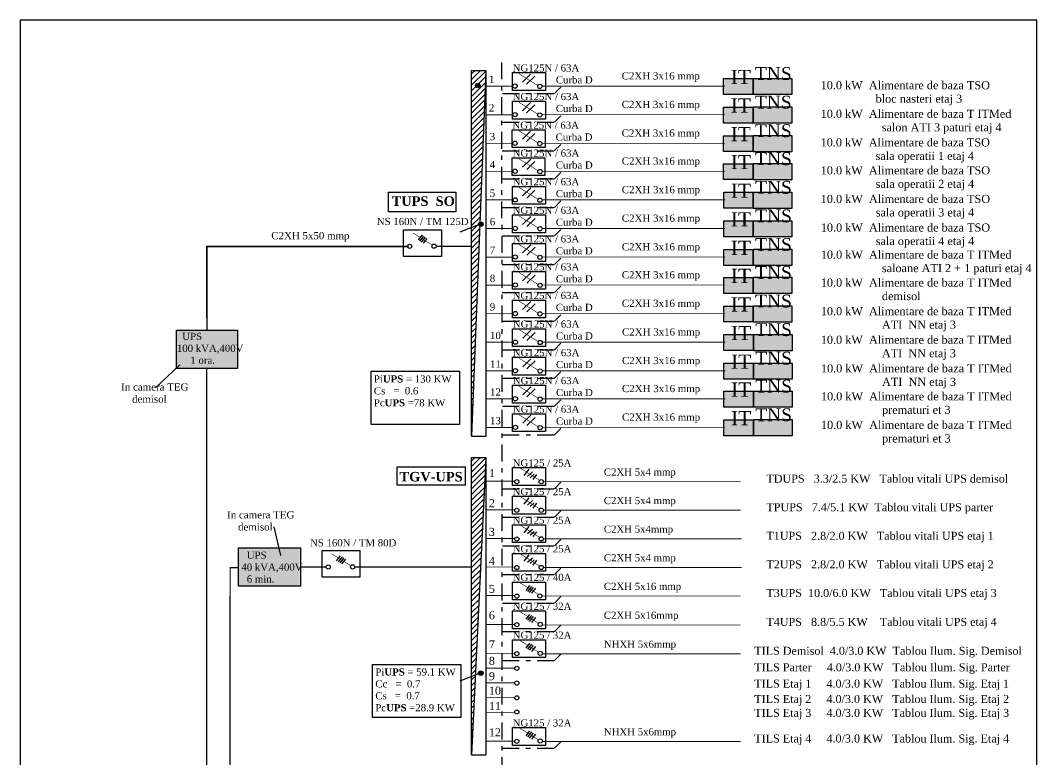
# Model space of a CAD drawing. Extents: x -12085 to 47, y -14993 to 123352.
# Drawn here: x 15.1 to 47.1, y -114.67 to -91.4 of the extents above; entities that cross this region are included whole.
import ezdxf

# ---------------------------------------------------------------- set-up
doc = ezdxf.new("R2010")
doc.units = 0
doc.header["$MEASUREMENT"] = 0
doc.linetypes.add('DASHED', pattern=[0.211667, 0.141111, -0.070556])
doc.linetypes.add('DOUBLE_DASHED', pattern=[1.093611, 0.529167, -0.211667, 0.141111, -0.211667])
doc.layers.add('Circuite', color=7, linetype='CONTINUOUS', lineweight=25)
doc.layers.add('circuite iluminat normal', color=7, linetype='CONTINUOUS')
doc.layers.add('ELECTRICAL', color=7, linetype='CONTINUOUS')

msp = doc.modelspace()

# ---------------------------------------------------------------- hatches: boundary and pattern name
at = {"layer": 'Circuite', "linetype": 'DASHED', "ltscale": 5, "true_color": 0xffe79e}
for points in [[(21.942, -102.357), (21.942, -101.155), (20.018, -101.155), (20.018, -102.357)], [(23.901, -109.231), (23.901, -108.029), (21.978, -108.029), (21.978, -109.231)]]:
    msp.add_hatch(color=41, dxfattribs=at).paths.add_polyline_path(points)
at = {"layer": 'circuite iluminat normal', "true_color": 0xffe085}
for points in [[(38.175, -93.734), (38.175, -93.232), (37.244, -93.232), (37.244, -93.734)], [(38.175, -94.634), (38.175, -94.132), (37.244, -94.132), (37.244, -94.634)], [(38.175, -95.534), (38.175, -95.032), (37.243, -95.032), (37.243, -95.534)], [(38.179, -96.415), (38.179, -95.913), (37.247, -95.913), (37.247, -96.415)], [(38.179, -97.315), (38.179, -96.813), (37.248, -96.813), (37.248, -97.315)], [(38.18, -98.215), (38.18, -97.713), (37.249, -97.713), (37.249, -98.215)], [(38.18, -99.115), (38.18, -98.613), (37.248, -98.613), (37.248, -99.115)], [(38.18, -99.995), (38.18, -99.493), (37.248, -99.493), (37.248, -99.995)], [(38.18, -100.895), (38.18, -100.393), (37.248, -100.393), (37.248, -100.895)], [(38.185, -101.795), (38.185, -101.293), (37.254, -101.293), (37.254, -101.795)], [(38.185, -102.695), (38.185, -102.193), (37.254, -102.193), (37.254, -102.695)], [(38.185, -103.576), (38.185, -103.074), (37.254, -103.074), (37.254, -103.576)], [(38.185, -104.476), (38.185, -103.974), (37.254, -103.974), (37.254, -104.476)]]:
    msp.add_hatch(color=41, dxfattribs=at).paths.add_polyline_path(points)
at = {"layer": 'circuite iluminat normal', "true_color": 0xff8a8a}
for points in [[(39.39, -93.739), (39.39, -93.227), (38.175, -93.227), (38.175, -93.739)], [(39.39, -94.639), (39.39, -94.127), (38.175, -94.127), (38.175, -94.639)], [(39.389, -95.539), (39.389, -95.027), (38.175, -95.027), (38.175, -95.539)], [(39.393, -96.419), (39.393, -95.908), (38.179, -95.908), (38.179, -96.419)], [(39.394, -97.319), (39.394, -96.808), (38.179, -96.808), (38.179, -97.319)], [(39.394, -98.219), (39.394, -97.708), (38.18, -97.708), (38.18, -98.219)], [(39.394, -99.119), (39.394, -98.608), (38.18, -98.608), (38.18, -99.119)], [(39.394, -100), (39.394, -99.488), (38.18, -99.488), (38.18, -100)], [(39.394, -100.9), (39.394, -100.388), (38.18, -100.388), (38.18, -100.9)], [(39.4, -101.8), (39.4, -101.288), (38.185, -101.288), (38.185, -101.8)], [(39.4, -102.7), (39.4, -102.188), (38.185, -102.188), (38.185, -102.7)], [(39.4, -103.581), (39.4, -103.069), (38.185, -103.069), (38.185, -103.581)], [(39.4, -104.481), (39.4, -103.969), (38.185, -103.969), (38.185, -104.481)]]:
    msp.add_hatch(color=11, dxfattribs=at).paths.add_polyline_path(points)
at = {"layer": 'ELECTRICAL', "linetype": 'Continuous'}
h = msp.add_hatch(dxfattribs=at)
h.set_pattern_fill('ANSI31', color=5, style=0)
h.set_pattern_definition([(45, (141.57234, 2.02487), (-0.08838835, 0.08838835), [])])
h.paths.add_polyline_path([(29.758, -92.981), (29.311, -92.981), (29.311, -104.489)])
for points in [[(29.58, -93.451, 1), (29.438, -93.451, 1)], [(29.671, -97.818, 1), (29.529, -97.818, 1)], [(29.529, -111.952, 1), (29.671, -111.952, 1)]]:
    msp.add_hatch(color=5, dxfattribs=at).paths.add_polyline_path(points)
h = msp.add_hatch(dxfattribs=at)
h.set_pattern_fill('ANSI31', color=5, style=0)
h.set_pattern_definition([(45, (141.57234, -10.15512), (-0.08838835, 0.08838835), [])])
h.paths.add_polyline_path([(29.758, -105.161), (29.311, -105.161), (29.311, -114.523)])

# ---------------------------------------------------------------- linework, layer by layer
at = {"layer": 'Circuite', "linetype": 'Continuous'}
for p, q in [((19.372, -102.956), (20.127, -102.246)), ((29.311, -104.489), (29.758, -104.489)), ((23.306, -108.252), (23.092, -107.343))]:
    msp.add_line(p, q, dxfattribs=at)
at = {"layer": 'Circuite', "color": 5, "linetype": 'Continuous', "ltscale": 5}
for points in [[(26.696, -96.812), (28.812, -96.812), (28.812, -97.424), (26.696, -97.424)], [(26.967, -105.458), (29.109, -105.458), (29.109, -106.036), (26.967, -106.036)]]:
    msp.add_lwpolyline(points, close=True, dxfattribs=at)
at = {"layer": 'Circuite', "linetype": 'Continuous', "const_width": 0.05, "flags": 128}
for points in [[(20.98, -101.155), (20.975, -98.518), (27.326, -98.518)], [(31.526, -116.973), (34.16, -116.973), (34.16, -115.778), (20.97, -115.778), (20.97, -102.357)]]:
    msp.add_lwpolyline(points, dxfattribs=at)
at = {"layer": 'circuite iluminat normal'}
for p, q in [((30.91, -93.344), (31.17, -93.091)), ((31.044, -93.414), (31.303, -93.161)), ((30.91, -94.244), (31.17, -93.991)), ((31.043, -94.314), (31.303, -94.061)), ((30.91, -95.144), (31.169, -94.891)), ((31.043, -95.214), (31.302, -94.961)), ((30.914, -96.024), (31.173, -95.772)), ((31.047, -96.094), (31.306, -95.842)), ((30.914, -96.924), (31.174, -96.672)), ((31.048, -96.994), (31.307, -96.742)), ((30.915, -97.824), (31.174, -97.572)), ((31.048, -97.894), (31.308, -97.642)), ((30.915, -98.724), (31.174, -98.472)), ((31.048, -98.794), (31.308, -98.542)), ((30.915, -99.605), (31.174, -99.353)), ((31.048, -99.675), (31.308, -99.423)), ((30.915, -100.505), (31.174, -100.253)), ((31.048, -100.575), (31.308, -100.323)), ((30.921, -101.405), (31.18, -101.153)), ((31.054, -101.475), (31.313, -101.223)), ((30.92, -102.305), (31.18, -102.053)), ((31.054, -102.375), (31.313, -102.123)), ((30.92, -103.185), (31.18, -102.933)), ((31.054, -103.255), (31.313, -103.003)), ((30.92, -104.085), (31.18, -103.833)), ((31.054, -104.155), (31.313, -103.903))]:
    msp.add_line(p, q, dxfattribs=at)
for points in [[(37.244, -93.232), (38.175, -93.232), (38.175, -93.734), (37.244, -93.734)], [(38.175, -93.227), (39.39, -93.227), (39.39, -93.739), (38.175, -93.739)], [(37.244, -94.132), (38.175, -94.132), (38.175, -94.634), (37.244, -94.634)], [(38.175, -94.127), (39.39, -94.127), (39.39, -94.639), (38.175, -94.639)], [(37.243, -95.032), (38.175, -95.032), (38.175, -95.534), (37.243, -95.534)], [(38.175, -95.027), (39.389, -95.027), (39.389, -95.539), (38.175, -95.539)], [(37.247, -95.913), (38.179, -95.913), (38.179, -96.415), (37.247, -96.415)], [(38.179, -95.908), (39.393, -95.908), (39.393, -96.419), (38.179, -96.419)], [(37.248, -96.813), (38.179, -96.813), (38.179, -97.315), (37.248, -97.315)], [(38.179, -96.808), (39.394, -96.808), (39.394, -97.319), (38.179, -97.319)], [(37.249, -97.713), (38.18, -97.713), (38.18, -98.215), (37.249, -98.215)], [(38.18, -97.708), (39.394, -97.708), (39.394, -98.219), (38.18, -98.219)], [(37.248, -98.613), (38.18, -98.613), (38.18, -99.115), (37.248, -99.115)], [(38.18, -98.608), (39.394, -98.608), (39.394, -99.119), (38.18, -99.119)], [(37.248, -99.493), (38.18, -99.493), (38.18, -99.995), (37.248, -99.995)], [(38.18, -99.488), (39.394, -99.488), (39.394, -100), (38.18, -100)], [(37.248, -100.393), (38.18, -100.393), (38.18, -100.895), (37.248, -100.895)], [(38.18, -100.388), (39.394, -100.388), (39.394, -100.9), (38.18, -100.9)], [(37.254, -101.293), (38.185, -101.293), (38.185, -101.795), (37.254, -101.795)], [(38.185, -101.288), (39.4, -101.288), (39.4, -101.8), (38.185, -101.8)], [(37.254, -102.193), (38.185, -102.193), (38.185, -102.695), (37.254, -102.695)], [(38.185, -102.188), (39.4, -102.188), (39.4, -102.7), (38.185, -102.7)], [(37.254, -103.074), (38.185, -103.074), (38.185, -103.576), (37.254, -103.576)], [(38.185, -103.069), (39.4, -103.069), (39.4, -103.581), (38.185, -103.581)], [(37.254, -103.974), (38.185, -103.974), (38.185, -104.476), (37.254, -104.476)], [(38.185, -103.969), (39.4, -103.969), (39.4, -104.481), (38.185, -104.481)]]:
    msp.add_lwpolyline(points, close=True, dxfattribs=at)
at = {"layer": 'ELECTRICAL', "linetype": 'DOUBLE_DASHED'}
for p, q in [((30.256, -92.727), (30.286, -161.08)), ((30.281, -93.708), (31.92, -93.708)), ((31.92, -93.708), (32.122, -93.505)), ((30.281, -94.608), (31.92, -94.608)), ((31.92, -94.608), (32.122, -94.405)), ((31.916, -95.508), (32.118, -95.305)), ((30.277, -95.508), (31.916, -95.508)), ((31.92, -96.388), (32.122, -96.186)), ((30.281, -96.388), (31.92, -96.388)), ((31.917, -97.288), (32.12, -97.086)), ((30.278, -97.288), (31.917, -97.288)), ((27.644, -98.308), (27.768, -98.154)), ((27.686, -98.349), (27.809, -98.195)), ((27.738, -98.381), (27.862, -98.227)), ((30.279, -98.188), (31.918, -98.188)), ((31.918, -98.188), (32.12, -97.986)), ((27.793, -98.417), (27.916, -98.263)), ((30.279, -99.088), (31.918, -99.088)), ((31.918, -99.088), (32.12, -98.886)), ((31.918, -99.969), (32.12, -99.767)), ((30.279, -99.969), (31.918, -99.969)), ((31.918, -100.869), (32.12, -100.667)), ((30.279, -100.869), (31.918, -100.869)), ((31.923, -101.769), (32.126, -101.567)), ((30.284, -101.769), (31.923, -101.769)), ((30.284, -102.669), (31.923, -102.669)), ((31.923, -102.669), (32.126, -102.467)), ((31.923, -103.55), (32.126, -103.347)), ((30.284, -103.55), (31.923, -103.55)), ((31.923, -104.45), (32.126, -104.247)), ((30.284, -104.45), (31.923, -104.45)), ((31.245, -105.852), (31.368, -105.698)), ((30.281, -106.144), (31.92, -106.144)), ((31.92, -106.144), (32.122, -105.941)), ((31.245, -106.752), (31.368, -106.598)), ((31.92, -107.044), (32.122, -106.841)), ((30.281, -107.044), (31.92, -107.044)), ((31.245, -107.652), (31.368, -107.498)), ((31.92, -107.944), (32.122, -107.741)), ((30.281, -107.944), (31.92, -107.944)), ((25.06, -108.41), (25.183, -108.256)), ((25.121, -108.446), (25.244, -108.292)), ((25.173, -108.478), (25.297, -108.324)), ((25.228, -108.513), (25.351, -108.359)), ((31.245, -108.552), (31.368, -108.398)), ((31.92, -108.844), (32.122, -108.641)), ((30.281, -108.844), (31.92, -108.844)), ((31.027, -109.344), (31.15, -109.19)), ((31.08, -109.376), (31.203, -109.222)), ((31.134, -109.412), (31.257, -109.258)), ((31.208, -109.433), (31.331, -109.279)), ((30.281, -109.744), (31.92, -109.744)), ((31.92, -109.744), (32.122, -109.541)), ((31.027, -110.254), (31.15, -110.1)), ((31.079, -110.286), (31.203, -110.132)), ((31.134, -110.322), (31.257, -110.168)), ((31.208, -110.354), (31.331, -110.2)), ((30.281, -110.644), (31.92, -110.644)), ((31.92, -110.644), (32.122, -110.442)), ((31.027, -111.164), (31.15, -111.01)), ((31.079, -111.196), (31.203, -111.042)), ((31.134, -111.231), (31.257, -111.078)), ((31.208, -111.264), (31.331, -111.11)), ((31.92, -111.554), (32.122, -111.351)), ((30.281, -111.554), (31.92, -111.554)), ((31.027, -113.925), (31.15, -113.771)), ((31.079, -113.957), (31.203, -113.803)), ((31.134, -113.993), (31.257, -113.839)), ((31.208, -114.025), (31.331, -113.871)), ((31.92, -114.315), (32.122, -114.113)), ((30.281, -114.315), (31.92, -114.315))]:
    msp.add_line(p, q, dxfattribs=at)
at = {"layer": 'ELECTRICAL', "linetype": 'Continuous'}
for p, q in [((29.758, -92.981), (29.311, -104.489)), ((27.296, -98.513), (27.296, -98.513)), ((30.627, -98.997), (30.627, -98.997)), ((30.627, -99.878), (30.627, -99.878)), ((30.627, -100.778), (30.627, -100.778)), ((30.633, -101.678), (30.633, -101.678)), ((30.633, -102.578), (30.633, -102.578)), ((30.633, -103.459), (30.633, -103.459)), ((30.633, -104.359), (30.633, -104.359)), ((29.758, -105.161), (29.311, -114.523)), ((30.971, -105.73), (31.127, -105.531)), ((31.07, -105.758), (31.227, -105.616)), ((31.155, -105.801), (31.284, -105.687)), ((30.637, -106.293), (30.637, -106.293)), ((30.971, -106.63), (31.127, -106.431)), ((31.07, -106.658), (31.227, -106.516)), ((31.155, -106.701), (31.283, -106.587)), ((30.971, -107.53), (31.127, -107.331)), ((31.07, -107.558), (31.227, -107.416)), ((31.155, -107.601), (31.283, -107.487)), ((30.971, -108.43), (31.127, -108.231)), ((31.07, -108.458), (31.227, -108.316)), ((31.155, -108.501), (31.283, -108.387)), ((24.731, -108.609), (24.731, -108.609)), ((30.637, -110.417), (30.637, -110.417)), ((30.627, -110.932), (30.627, -110.932)), ((30.637, -111.327), (30.637, -111.327)), ((30.627, -111.842), (30.627, -111.842)), ((30.627, -112.306), (30.627, -112.306)), ((30.627, -112.77), (30.627, -112.77)), ((30.627, -113.234), (30.627, -113.234)), ((30.637, -114.089), (30.637, -114.089)), ((29.311, -114.523), (29.758, -114.523)), ((30.627, -114.416), (30.627, -114.416))]:
    msp.add_line(p, q, dxfattribs=at)
at = {"layer": 'ELECTRICAL', "color": 5, "linetype": 'Continuous'}
for p, q in [((28.95, -98.058), (29.595, -97.808)), ((28.95, -112.192), (29.595, -111.942))]:
    msp.add_line(p, q, dxfattribs=at)
at = {"layer": 'ELECTRICAL', "linetype": 'Continuous', "flags": 128}
msp.add_lwpolyline([(15.103, -168.4), (47.103, -168.4), (47.103, -91.4), (15.103, -91.4)], close=True, dxfattribs=at)
at = {"layer": 'ELECTRICAL', "linetype": 'Continuous'}
for points in [[(29.311, -104.489), (29.311, -92.981), (29.758, -92.981), (29.758, -104.489)], [(29.311, -114.523), (29.311, -105.161), (29.758, -105.161), (29.758, -114.523)]]:
    msp.add_lwpolyline(points, dxfattribs=at)
for points in [[(30.599, -93.047), (31.635, -93.047), (31.635, -93.607), (30.599, -93.607)], [(30.599, -93.947), (31.635, -93.947), (31.635, -94.507), (30.599, -94.507)], [(30.591, -94.847), (31.627, -94.847), (31.627, -95.407), (30.591, -95.407)], [(30.585, -95.727), (31.621, -95.727), (31.621, -96.287), (30.585, -96.287)], [(30.599, -96.627), (31.635, -96.627), (31.635, -97.187), (30.599, -97.187)], [(30.599, -97.527), (31.635, -97.527), (31.635, -98.087), (30.599, -98.087)], [(27.171, -97.998), (28.36, -97.998), (28.36, -98.833), (27.171, -98.833)], [(30.599, -98.427), (31.635, -98.427), (31.635, -98.987), (30.599, -98.987)], [(30.599, -99.308), (31.635, -99.308), (31.635, -99.868), (30.599, -99.868)], [(30.599, -100.208), (31.635, -100.208), (31.635, -100.768), (30.599, -100.768)], [(30.604, -101.108), (31.641, -101.108), (31.641, -101.668), (30.604, -101.668)], [(20.018, -101.155), (21.942, -101.155), (21.942, -102.357), (20.018, -102.357)], [(30.604, -102.008), (31.641, -102.008), (31.641, -102.568), (30.604, -102.568)], [(30.604, -102.888), (31.641, -102.888), (31.641, -103.448), (30.604, -103.448)], [(30.604, -103.788), (31.641, -103.788), (31.641, -104.348), (30.604, -104.348)], [(30.599, -105.482), (31.635, -105.482), (31.635, -106.042), (30.599, -106.042)], [(30.599, -106.383), (31.635, -106.383), (31.635, -106.943), (30.599, -106.943)], [(30.599, -107.283), (31.635, -107.283), (31.635, -107.843), (30.599, -107.843)], [(21.968, -108.008), (23.924, -108.008), (23.924, -109.21), (21.968, -109.21)], [(24.606, -108.094), (25.796, -108.094), (25.796, -108.929), (24.606, -108.929)], [(30.599, -108.183), (31.635, -108.183), (31.635, -108.743), (30.599, -108.743)], [(30.599, -109.083), (31.635, -109.083), (31.635, -109.643), (30.599, -109.643)], [(30.599, -109.993), (31.635, -109.993), (31.635, -110.553), (30.599, -110.553)], [(30.599, -110.902), (31.635, -110.902), (31.635, -111.462), (30.599, -111.462)], [(30.599, -113.664), (31.635, -113.664), (31.635, -114.224), (30.599, -114.224)]]:
    msp.add_lwpolyline(points, close=True, dxfattribs=at)
at = {"layer": 'ELECTRICAL', "linetype": 'Continuous', "flags": 128}
for points, const_width in [([(31.406, -93.459), (30.801, -93.079)], 0.0182), ([(31.406, -93.459), (30.801, -93.079)], 0.0182), ([(29.758, -93.473), (30.614, -93.473)], 0.0273), ([(29.758, -93.473), (30.613, -93.473)], 0.0273), ([(29.758, -93.473), (30.614, -93.473)], 0.0273), ([(31.517, -93.471), (37.295, -93.471)], 0.0273), ([(31.406, -94.359), (30.801, -93.979)], 0.0182), ([(31.406, -94.359), (30.801, -93.979)], 0.0182), ([(29.758, -94.373), (30.614, -94.373)], 0.0273), ([(29.758, -94.373), (30.613, -94.373)], 0.0273), ([(29.758, -94.373), (30.614, -94.373)], 0.0273), ([(31.517, -94.371), (37.295, -94.371)], 0.0273), ([(31.405, -95.259), (30.801, -94.879)], 0.0182), ([(31.405, -95.259), (30.801, -94.879)], 0.0182), ([(29.758, -95.273), (30.613, -95.273)], 0.0273), ([(29.758, -95.273), (30.613, -95.273)], 0.0273), ([(31.516, -95.271), (37.295, -95.271)], 0.0273), ([(31.409, -96.139), (30.805, -95.76)], 0.0182), ([(31.409, -96.139), (30.805, -95.76)], 0.0182), ([(29.751, -96.154), (30.617, -96.154)], 0.0273), ([(29.758, -96.154), (30.612, -96.154)], 0.0273), ([(31.52, -96.152), (37.299, -96.152)], 0.0273), ([(31.41, -97.039), (30.806, -96.66)], 0.0182), ([(31.41, -97.039), (30.806, -96.66)], 0.0182), ([(29.758, -97.054), (30.618, -97.054)], 0.0273), ([(29.758, -97.054), (30.618, -97.054)], 0.0273), ([(31.521, -97.052), (37.299, -97.052)], 0.0273), ([(31.411, -97.939), (30.806, -97.56)], 0.0182), ([(31.411, -97.939), (30.806, -97.56)], 0.0182), ([(28.074, -98.475), (27.476, -98.099)], 0.018), ([(29.758, -97.954), (30.618, -97.954)], 0.0273), ([(29.758, -97.954), (30.618, -97.954)], 0.0273), ([(31.522, -97.952), (37.3, -97.952)], 0.0273), ([(28.196, -98.513), (29.3, -98.513)], 0.036), ([(31.411, -98.839), (30.806, -98.46)], 0.0182), ([(31.411, -98.839), (30.806, -98.46)], 0.0182), ([(29.758, -98.854), (30.618, -98.854)], 0.0273), ([(29.758, -98.854), (30.618, -98.854)], 0.0273), ([(31.522, -98.852), (37.3, -98.852)], 0.0273), ([(31.411, -99.72), (30.806, -99.34)], 0.0182), ([(31.411, -99.72), (30.806, -99.34)], 0.0182), ([(29.758, -99.734), (30.618, -99.734)], 0.0273), ([(29.758, -99.734), (30.618, -99.734)], 0.0273), ([(31.522, -99.733), (37.3, -99.733)], 0.0273), ([(31.411, -100.62), (30.806, -100.24)], 0.0182), ([(31.411, -100.62), (30.806, -100.24)], 0.0182), ([(29.758, -100.634), (30.618, -100.634)], 0.0273), ([(29.758, -100.634), (30.618, -100.634)], 0.0273), ([(31.522, -100.633), (37.3, -100.633)], 0.0273), ([(31.416, -101.52), (30.812, -101.14)], 0.0182), ([(31.416, -101.52), (30.812, -101.14)], 0.0182), ([(29.763, -101.534), (30.624, -101.534)], 0.0273), ([(29.763, -101.534), (30.624, -101.534)], 0.0273), ([(31.527, -101.533), (37.305, -101.533)], 0.0273), ([(31.416, -102.42), (30.812, -102.04)], 0.0182), ([(31.416, -102.42), (30.812, -102.04)], 0.0182), ([(29.763, -102.434), (30.624, -102.434)], 0.0273), ([(29.763, -102.434), (30.624, -102.434)], 0.0273), ([(31.527, -102.433), (37.305, -102.433)], 0.0273), ([(31.416, -103.301), (30.812, -102.921)], 0.0182), ([(31.416, -103.301), (30.812, -102.921)], 0.0182), ([(29.763, -103.315), (30.624, -103.315)], 0.0273), ([(29.763, -103.315), (30.624, -103.315)], 0.0273), ([(31.527, -103.313), (37.305, -103.313)], 0.0273), ([(31.416, -104.201), (30.812, -103.821)], 0.0182), ([(31.416, -104.201), (30.812, -103.821)], 0.0182), ([(29.763, -104.215), (30.624, -104.215)], 0.0273), ([(29.763, -104.215), (30.624, -104.215)], 0.0273), ([(31.527, -104.213), (37.305, -104.213)], 0.0273), ([(31.452, -105.878), (30.855, -105.502)], 0.018), ([(31.452, -105.878), (30.855, -105.502)], 0.018), ([(29.765, -105.909), (30.671, -105.909)], 0.027), ([(29.765, -105.909), (30.671, -105.909)], 0.027), ([(31.549, -105.923), (37.787, -105.923)], 0.027), ([(31.452, -106.778), (30.855, -106.402)], 0.018), ([(31.452, -106.778), (30.855, -106.402)], 0.018), ([(29.765, -106.809), (30.671, -106.809)], 0.027), ([(29.765, -106.809), (30.671, -106.809)], 0.027), ([(31.549, -106.823), (37.787, -106.823)], 0.027), ([(31.549, -106.823), (37.787, -106.823)], 0.027), ([(31.452, -107.678), (30.855, -107.302)], 0.018), ([(31.452, -107.678), (30.855, -107.302)], 0.018), ([(29.765, -107.709), (30.671, -107.709)], 0.027), ([(31.549, -107.723), (37.81, -107.723)], 0.027), ([(31.549, -107.723), (37.787, -107.723)], 0.027), ([(25.509, -108.571), (24.911, -108.195)], 0.018), ([(31.452, -108.578), (30.855, -108.202)], 0.018), ([(31.452, -108.578), (30.855, -108.202)], 0.018), ([(35.093, -115.248), (21.702, -115.248), (21.71, -108.631), (21.968, -108.631)], 0.04), ([(23.926, -108.609), (24.73, -108.609)], 0.036), ([(25.631, -108.609), (29.3, -108.609)], 0.036), ([(29.765, -108.609), (30.671, -108.609)], 0.027), ([(31.549, -108.623), (37.81, -108.623)], 0.027), ([(31.549, -108.623), (37.787, -108.623)], 0.027), ([(31.415, -109.47), (30.817, -109.094)], 0.018), ([(29.765, -109.509), (30.671, -109.509)], 0.027), ([(31.549, -109.523), (37.787, -109.523)], 0.027), ([(31.415, -110.379), (30.817, -110.004)], 0.018), ([(29.765, -110.419), (30.671, -110.419)], 0.027), ([(29.765, -110.419), (30.671, -110.419)], 0.027), ([(29.765, -110.419), (30.625, -110.419)], 0.018), ([(31.549, -110.433), (37.787, -110.433)], 0.027), ([(31.415, -111.289), (30.817, -110.914)], 0.018), ([(29.765, -111.329), (30.671, -111.329)], 0.027), ([(29.765, -111.329), (30.671, -111.329)], 0.027), ([(29.765, -111.329), (30.625, -111.329)], 0.018), ([(31.549, -111.343), (37.787, -111.343)], 0.027), ([(29.765, -111.793), (30.671, -111.793)], 0.027), ([(29.765, -111.793), (30.671, -111.793)], 0.027), ([(29.765, -112.257), (30.671, -112.257)], 0.027), ([(29.765, -112.257), (30.671, -112.257)], 0.027), ([(29.765, -112.721), (30.671, -112.721)], 0.027), ([(29.765, -112.721), (30.671, -112.721)], 0.027), ([(29.765, -113.185), (30.671, -113.185)], 0.027), ([(29.765, -113.185), (30.671, -113.185)], 0.027), ([(31.415, -114.051), (30.817, -113.675)], 0.018), ([(29.765, -114.09), (30.671, -114.09)], 0.027), ([(29.765, -114.09), (30.671, -114.09)], 0.027), ([(29.765, -114.09), (30.625, -114.09)], 0.018), ([(31.549, -114.104), (37.787, -114.104)], 0.027)]:
    msp.add_lwpolyline(points, dxfattribs=dict(at, const_width=const_width))
at = {"layer": 'ELECTRICAL', "color": 5, "linetype": 'Continuous'}
for points in [[(26.148, -102.449), (28.928, -102.449), (28.928, -104.127), (26.148, -104.127)], [(26.196, -111.674), (28.975, -111.674), (28.975, -113.352), (26.196, -113.352)]]:
    msp.add_lwpolyline(points, close=True, dxfattribs=at)
for centre in [(29.509, -93.451), (29.6, -97.818), (29.6, -111.952)]:
    msp.add_circle(centre, 0.071, dxfattribs=at)
at = {"layer": 'ELECTRICAL', "linetype": 'Continuous'}
for centre, radius in [((30.679, -93.471), 0.0669), ((30.68, -93.471), 0.0669), ((31.459, -93.481), 0.0669), ((30.679, -94.371), 0.0669), ((30.68, -94.371), 0.0669), ((31.459, -94.381), 0.0669), ((30.679, -95.271), 0.0669), ((30.679, -95.271), 0.0669), ((31.459, -95.281), 0.0669), ((30.683, -96.151), 0.0669), ((31.463, -96.162), 0.0669), ((30.684, -97.051), 0.0669), ((30.684, -97.051), 0.0669), ((31.463, -97.062), 0.0669), ((30.685, -97.951), 0.0669), ((30.685, -97.951), 0.0669), ((31.464, -97.962), 0.0669), ((27.361, -98.513), 0.0662), ((28.13, -98.51), 0.0662), ((30.685, -98.851), 0.0669), ((30.685, -98.851), 0.0669), ((31.464, -98.862), 0.0669), ((30.685, -99.732), 0.0669), ((30.685, -99.732), 0.0669), ((31.464, -99.742), 0.0669), ((30.685, -100.632), 0.0669), ((30.685, -100.632), 0.0669), ((31.464, -100.642), 0.0669), ((30.69, -101.532), 0.0669), ((30.69, -101.532), 0.0669), ((31.47, -101.542), 0.0669), ((30.69, -102.432), 0.0669), ((30.69, -102.432), 0.0669), ((31.47, -102.442), 0.0669), ((30.69, -103.313), 0.0669), ((30.69, -103.313), 0.0669), ((31.47, -103.323), 0.0669), ((30.69, -104.213), 0.0669), ((30.69, -104.213), 0.0669), ((31.47, -104.223), 0.0669), ((30.736, -105.926), 0.0662), ((31.505, -105.923), 0.0662), ((30.736, -106.826), 0.0662), ((31.505, -106.823), 0.0662), ((30.736, -107.726), 0.0662), ((31.505, -107.723), 0.0662), ((24.796, -108.609), 0.0662), ((25.565, -108.606), 0.0662), ((30.736, -108.626), 0.0662), ((31.505, -108.623), 0.0662), ((30.736, -109.526), 0.0662), ((31.46, -109.523), 0.0662), ((30.736, -110.426), 0.0662), ((31.471, -110.415), 0.0662), ((30.736, -111.336), 0.0662), ((31.471, -111.325), 0.0662), ((30.736, -111.8), 0.0662), ((30.736, -112.264), 0.0662), ((30.736, -112.728), 0.0662), ((30.736, -113.173), 0.0662), ((30.736, -114.097), 0.0662), ((31.471, -114.086), 0.0662)]:
    msp.add_circle(centre, radius, dxfattribs=at)

# ---------------------------------------------------------------- texts
at = {"layer": 'Circuite', "attachment_point": 1}
for s, insert, char_height, width in [('{\\fTimes New Roman|b0|i0|c0|p18;     \\H0.6x;   IT}', (35.563, -92.959), 0.7425, 25.06048), ('{\\fTimes New Roman|b0|i0|c0|p18;    \\H0.5x;    TNS}', (36.399, -92.873), 0.81, 27.3387), ('{\\fTimes New Roman|b0|i0|c0|p18;     \\H0.6x;   IT}', (35.563, -93.859), 0.7425, 25.06048), ('{\\fTimes New Roman|b0|i0|c0|p18;    \\H0.5x;    TNS}', (36.399, -93.773), 0.81, 27.3387), ('{\\fTimes New Roman|b0|i0|c0|p18;    \\H0.5x;    TNS}', (36.399, -94.673), 0.81, 27.3387), ('{\\fTimes New Roman|b0|i0|c0|p18;     \\H0.6x;   IT}', (35.562, -94.759), 0.7425, 25.06048), ('{\\fTimes New Roman|b0|i0|c0|p18;     \\H0.6x;   IT}', (35.566, -95.64), 0.7425, 25.06048), ('{\\fTimes New Roman|b0|i0|c0|p18;    \\H0.5x;    TNS}', (36.403, -95.554), 0.81, 27.3387), ('{\\fTimes New Roman|b0|i0|c0|p18;     \\H0.6x;   IT}', (35.567, -96.54), 0.7425, 25.06048), ('{\\fTimes New Roman|b0|i0|c0|p18;    \\H0.5x;    TNS}', (36.403, -96.454), 0.81, 27.3387), ('{\\fTimes New Roman|b0|i0|c0|p18;     \\H0.6x;   IT}', (35.568, -97.44), 0.7425, 25.06048), ('{\\fTimes New Roman|b0|i0|c0|p18;    \\H0.5x;    TNS}', (36.404, -97.354), 0.81, 27.3387), ('{\\fTimes New Roman|b0|i0|c0|p18;     \\H0.6x;   IT}', (35.568, -98.34), 0.7425, 25.06048), ('{\\fTimes New Roman|b0|i0|c0|p18;    \\H0.5x;    TNS}', (36.404, -98.254), 0.81, 27.3387), ('{\\fTimes New Roman|b0|i0|c0|p18;    \\H0.5x;    TNS}', (36.404, -99.134), 0.81, 27.3387), ('{\\fTimes New Roman|b0|i0|c0|p18;     \\H0.6x;   IT}', (35.568, -99.221), 0.7425, 25.06048), ('{\\fTimes New Roman|b0|i0|c0|p18;     \\H0.6x;   IT}', (35.568, -100.121), 0.7425, 25.06048), ('{\\fTimes New Roman|b0|i0|c0|p18;    \\H0.5x;    TNS}', (36.404, -100.034), 0.81, 27.3387), ('{\\fTimes New Roman|b0|i0|c0|p18;     \\H0.6x;   IT}', (35.573, -101.021), 0.7425, 25.06048), ('{\\fTimes New Roman|b0|i0|c0|p18;    \\H0.5x;    TNS}', (36.409, -100.934), 0.81, 27.3387), ('{\\fTimes New Roman|b0|i0|c0|p18;     \\H0.6x;   IT}', (35.573, -101.921), 0.7425, 25.06048), ('{\\fTimes New Roman|b0|i0|c0|p18;    \\H0.5x;    TNS}', (36.409, -101.834), 0.81, 27.3387), ('{\\fTimes New Roman|b0|i0|c0|p18;    \\H0.5x;    TNS}', (36.409, -102.715), 0.81, 27.3387), ('{\\fTimes New Roman|b0|i0|c0|p18;     \\H0.6x;   IT}', (35.573, -102.801), 0.7425, 25.06048), ('{\\fTimes New Roman|b0|i0|c0|p18;    \\H0.5x;    TNS}', (36.409, -103.615), 0.81, 27.3387), ('{\\fTimes New Roman|b0|i0|c0|p18;     \\H0.6x;   IT}', (35.573, -103.701), 0.7425, 25.06048)]:
    msp.add_mtext(s, dxfattribs=dict(at, insert=insert, char_height=char_height, width=width))
at = {"layer": 'Circuite', "color": 5, "linetype": 'Continuous', "char_height": 0.225015, "width": 3.27837, "attachment_point": 1}
for s, insert in [('{\\fTimes New Roman|b0|i0|c0|p18;Pi\\fTimes New Roman|b1|i0|c0|p18;UPS\\fTimes New Roman|b0|i0|c0|p18; = 130 KW\\PCs   =  0.6\\PPc\\fTimes New Roman|b1|i0|c0|p18;UPS\\fTimes New Roman|b0|i0|c0|p18; =78 KW}', (26.234, -102.576)), ('{\\fTimes New Roman|b0|i0|c0|p18;Pi\\fTimes New Roman|b1|i0|c0|p18;UPS\\fTimes New Roman|b0|i0|c0|p18; = 59.1 KW\\PCc   =  0.7\\PCs   =  0.7\\PPc\\fTimes New Roman|b1|i0|c0|p18;UPS\\fTimes New Roman|b0|i0|c0|p18; =28.9 KW}', (26.281, -111.8))]:
    msp.add_mtext(s, dxfattribs=dict(at, insert=insert))
at = {"layer": 'ELECTRICAL', "linetype": 'Continuous', "attachment_point": 1}
for s, insert, char_height, width in [('{\\fTimes New Roman|b0|i0|c0|p18;NG125N / 63A\\P                Curba D}', (30.605, -92.787), 0.225, 62.98872), ('{\\fTimes New Roman|b0|i0|c0|p18;1}', (29.855, -93.144), 0.22748, 0.73338), ('{\\fTimes New Roman|b0|i0|c0|p18;NG125N / 63A\\P                Curba D}', (30.605, -93.687), 0.225, 62.98872), ('{\\fTimes New Roman|b0|i0|c0|p18;2}', (29.855, -94.044), 0.22748, 0.73338), ('{\\fTimes New Roman|b0|i0|c0|p18;NG125N / 63A\\P                Curba D}', (30.597, -94.587), 0.225, 62.98872), ('{\\fTimes New Roman|b0|i0|c0|p18;3}', (29.88, -94.944), 0.22748, 0.73338), ('{\\fTimes New Roman|b0|i0|c0|p18;NG125N / 63A\\P                Curba D}', (30.605, -95.467), 0.225, 62.98872), ('{\\fTimes New Roman|b0|i0|c0|p18;4}', (29.879, -95.825), 0.22748, 0.73338), ('{\\fTimes New Roman|b0|i0|c0|p18;NG125N / 63A\\P                Curba D}', (30.605, -96.367), 0.225, 62.98872), ('{\\fTimes New Roman|b1|i0|c0|p18;\\C5;TUPS  SO}', (26.796, -96.941), 0.3, 6.40415), ('{\\fTimes New Roman|b0|i0|c0|p18;5}', (29.884, -96.725), 0.22748, 0.73338), ('{\\fTimes New Roman|b0|i0|c0|p18;NG125N / 63A\\P                Curba D}', (30.605, -97.267), 0.225, 62.98872), ('{\\fTimes New Roman|b0|i0|c0|p18;  \\H1.1201x;NS 160N / TM 125D}', (26.175, -97.619), 0.20089, 6.40415), ('{\\fTimes New Roman|b0|i0|c0|p18;6}', (29.884, -97.625), 0.22748, 0.73338), ('{\\fTimes New Roman|b0|i0|c0|p18;NG125N / 63A\\P                Curba D}', (30.605, -98.167), 0.225, 62.98872), ('{\\fTimes New Roman|b0|i0|c0|p18;7}', (29.884, -98.525), 0.22748, 0.73338), ('{\\fTimes New Roman|b0|i0|c0|p18;NG125N / 63A\\P                Curba D}', (30.605, -99.048), 0.225, 62.98872), ('{\\fTimes New Roman|b0|i0|c0|p18;8}', (29.884, -99.406), 0.22748, 0.73338), ('{\\fTimes New Roman|b0|i0|c0|p18;NG125N / 63A\\P                Curba D}', (30.605, -99.948), 0.225, 62.98872), ('{\\fTimes New Roman|b0|i0|c0|p18;9}', (29.884, -100.306), 0.22748, 0.73338), ('{\\fTimes New Roman|b0|i0|c0|p18;NG125N / 63A\\P                Curba D}', (30.61, -100.848), 0.225, 62.98872), ('{\\fTimes New Roman|b0|i0|c0|p18;  UPS\\P100 kVA,400V\\P     1 ora.}', (20.032, -101.237), 0.22501, 2.52485), ('{\\fTimes New Roman|b0|i0|c0|p18;10}', (29.89, -101.206), 0.22748, 0.73338), ('{\\fTimes New Roman|b0|i0|c0|p18;NG125N / 63A\\P                Curba D}', (30.61, -101.748), 0.225, 62.98872), ('{\\fTimes New Roman|b0|i0|c0|p18;11}', (29.89, -102.106), 0.22748, 0.73338), ('{\\fTimes New Roman|b0|i0|c0|p18;NG125N / 63A\\P                Curba D}', (30.61, -102.628), 0.225, 62.98872), ('\\pt2.5022;{\\fTimes New Roman|b0|i0|c0|p18;In camera TEG \\P    demisol}', (18.278, -102.829), 0.22748, 6.40415), ('{\\fTimes New Roman|b0|i0|c0|p18;12}', (29.89, -102.986), 0.22748, 0.73338), ('{\\fTimes New Roman|b0|i0|c0|p18;NG125N / 63A\\P                Curba D}', (30.61, -103.528), 0.225, 62.98872), ('{\\fTimes New Roman|b0|i0|c0|p18;13}', (29.89, -103.886), 0.22748, 0.73338), ('{\\fTimes New Roman|b0|i0|c0|p18;NG125 / 25A }', (30.605, -105.222), 0.225, 62.98872), ('{\\fTimes New Roman|b0|i0|c0|p18;1}', (29.855, -105.527), 0.25275, 0.81487), ('{\\fTimes New Roman|b1|i0|c0|p18;\\C5;TGV-UPS}', (27.042, -105.616), 0.3, 6.40415), ('\\pt6.525;{\\fTimes New Roman|b0|i0|c0|p18;NG125 / 25A }', (30.605, -106.123), 0.225, 62.98872), ('{\\fTimes New Roman|b0|i0|c0|p18;2}', (29.855, -106.473), 0.25275, 0.81487), ('\\pt2.5022;{\\fTimes New Roman|b0|i0|c0|p18;In camera TEG \\P    demisol}', (21.615, -106.853), 0.22748, 6.40415), ('{\\fTimes New Roman|b0|i0|c0|p18;NG125 / 25A }', (30.605, -107.023), 0.225, 62.98872), ('{\\fTimes New Roman|b0|i0|c0|p18;3}', (29.855, -107.377), 0.25275, 0.81487), ('{\\fTimes New Roman|b0|i0|c0|p18;  \\H1.1201x;NS 160N / TM 80D}', (24.072, -107.734), 0.20089, 6.40415), ('{\\fTimes New Roman|b0|i0|c0|p18;  UPS\\P40 kVA,400V\\P  6 min.}', (22.063, -108.125), 0.22501, 1.95916), ('{\\fTimes New Roman|b0|i0|c0|p18;NG125 / 25A }', (30.605, -107.923), 0.225, 62.98872), ('{\\fTimes New Roman|b0|i0|c0|p18;4}', (29.855, -108.29), 0.25275, 0.81487), ('{\\fTimes New Roman|b0|i0|c0|p18;NG125 / 40A }', (30.605, -108.823), 0.225, 62.98872), ('{\\fTimes New Roman|b0|i0|c0|p18;5}', (29.855, -109.171), 0.25275, 0.81487), ('{\\fTimes New Roman|b0|i0|c0|p18;NG125 / 32A }', (30.605, -109.733), 0.225, 62.98872), ('{\\fTimes New Roman|b0|i0|c0|p18;6}', (29.855, -110.003), 0.25275, 0.81487), ('{\\fTimes New Roman|b0|i0|c0|p18;NG125 / 32A }', (30.605, -110.642), 0.225, 62.98872), ('{\\fTimes New Roman|b0|i0|c0|p18;7}', (29.855, -110.918), 0.25275, 0.81487), ('{\\fTimes New Roman|b0|i0|c0|p18;8}', (29.855, -111.438), 0.25275, 0.81487), ('{\\fTimes New Roman|b0|i0|c0|p18;9}', (29.855, -111.92), 0.25275, 0.81487), ('{\\fTimes New Roman|b0|i0|c0|p18;10}', (29.855, -112.377), 0.25275, 0.81487), ('{\\fTimes New Roman|b0|i0|c0|p18;11}', (29.855, -112.86), 0.25275, 0.81487), ('{\\fTimes New Roman|b0|i0|c0|p18;NG125 / 32A }', (30.605, -113.404), 0.225, 62.98872), ('{\\fTimes New Roman|b0|i0|c0|p18;12}', (29.855, -113.688), 0.25275, 0.81487)]:
    msp.add_mtext(s, dxfattribs=dict(at, insert=insert, char_height=char_height, width=width))
at = {"layer": 'ELECTRICAL', "linetype": 'DOUBLE_DASHED', "attachment_point": 1}
for s, insert, char_height, width in [('{\\fTimes New Roman|b0|i0|c0|p18;C2XH 3x16 mmp}', (34.037, -93.035), 0.22748, 5.06517), ('{\\fTimes New Roman|b0|i0|c0|p18;         10.0 kW  Alimentare de baza TSO \\P                           bloc nasteri etaj 3}', (39.435, -93.315), 0.25477, 15.39932), ('{\\fTimes New Roman|b0|i0|c0|p18;C2XH 3x16 mmp}', (34.037, -93.935), 0.22748, 5.06517), ('{\\fTimes New Roman|b0|i0|c0|p18;         10.0 kW  Alimentare de baza T ITMed\\P                             salon ATI 3 paturi etaj 4}', (39.435, -94.215), 0.25477, 15.39932), ('{\\fTimes New Roman|b0|i0|c0|p18;C2XH 3x16 mmp}', (34.036, -94.835), 0.22748, 5.06517), ('{\\fTimes New Roman|b0|i0|c0|p18;         10.0 kW  Alimentare de baza TSO \\P                           sala operatii 1 etaj 4}', (39.434, -95.115), 0.25477, 15.39932), ('{\\fTimes New Roman|b0|i0|c0|p18;C2XH 3x16 mmp}', (34.04, -95.715), 0.22748, 5.06517), ('{\\fTimes New Roman|b0|i0|c0|p18;         10.0 kW  Alimentare de baza TSO \\P                           sala operatii 2 etaj 4}', (39.438, -95.995), 0.25477, 15.39932), ('{\\fTimes New Roman|b0|i0|c0|p18;C2XH 3x16 mmp}', (34.041, -96.615), 0.22748, 5.06517), ('{\\fTimes New Roman|b0|i0|c0|p18;         10.0 kW  Alimentare de baza TSO \\P                           sala operatii 3 etaj 4}', (39.439, -96.895), 0.25477, 15.39932), ('{\\fTimes New Roman|b0|i0|c0|p18;C2XH 3x16 mmp}', (34.042, -97.515), 0.22748, 5.06517), ('{\\fTimes New Roman|b0|i0|c0|p18;         10.0 kW  Alimentare de baza TSO \\P                           sala operatii 4 etaj 4}', (39.44, -97.795), 0.25477, 15.39932), ('{\\fTimes New Roman|b0|i0|c0|p18;C2XH 5x50 mmp}', (23.004, -98.064), 0.22748, 5.06517), ('{\\fTimes New Roman|b0|i0|c0|p18;C2XH 3x16 mmp}', (34.042, -98.415), 0.22748, 5.06517), ('{\\fTimes New Roman|b0|i0|c0|p18;         10.0 kW  Alimentare de baza T ITMed\\P                             saloane ATI 2 + 1 paturi etaj 4}', (39.44, -98.648), 0.25477, 15.39932), ('{\\fTimes New Roman|b0|i0|c0|p18;C2XH 3x16 mmp}', (34.042, -99.296), 0.22748, 5.06517), ('{\\fTimes New Roman|b0|i0|c0|p18;         10.0 kW  Alimentare de baza T ITMed\\P                             demisol}', (39.44, -99.528), 0.25477, 15.39932), ('{\\fTimes New Roman|b0|i0|c0|p18;C2XH 3x16 mmp}', (34.042, -100.196), 0.22748, 5.06517), ('{\\fTimes New Roman|b0|i0|c0|p18;         10.0 kW  Alimentare de baza T ITMed\\P                             ATI  NN etaj 3}', (39.44, -100.428), 0.25477, 15.39932), ('{\\fTimes New Roman|b0|i0|c0|p18;C2XH 3x16 mmp}', (34.047, -101.096), 0.22748, 5.06517), ('{\\fTimes New Roman|b0|i0|c0|p18;         10.0 kW  Alimentare de baza T ITMed\\P                             ATI  NN etaj 3}', (39.44, -101.328), 0.25477, 15.39932), ('{\\fTimes New Roman|b0|i0|c0|p18;C2XH 3x16 mmp}', (34.047, -101.996), 0.22748, 5.06517), ('{\\fTimes New Roman|b0|i0|c0|p18;         10.0 kW  Alimentare de baza T ITMed\\P                             ATI  NN etaj 3}', (39.445, -102.228), 0.25477, 15.39932), ('{\\fTimes New Roman|b0|i0|c0|p18;C2XH 3x16 mmp}', (34.047, -102.877), 0.22748, 5.06517), ('{\\fTimes New Roman|b0|i0|c0|p18;         10.0 kW  Alimentare de baza T ITMed\\P                             prematuri et 3}', (39.445, -103.109), 0.25477, 15.39932), ('{\\fTimes New Roman|b0|i0|c0|p18;C2XH 3x16 mmp}', (34.047, -103.777), 0.22748, 5.06517), ('{\\fTimes New Roman|b0|i0|c0|p18;         10.0 kW  Alimentare de baza T ITMed\\P                             prematuri et 3}', (39.445, -104.009), 0.25477, 15.39932), ('\\pt3.1502;{\\fTimes New Roman|b0|i0|c0|p18;C2XH 5x4 mmp}', (33.475, -105.505), 0.22501, 5.01036), ('{\\fTimes New Roman|b0|i0|c0|p18;     TDUPS   3.3/2.5 KW   Tablou vitali UPS demisol}', (38.116, -105.701), 0.25202, 15.23268), ('{\\fTimes New Roman|b0|i0|c0|p18;C2XH 5x4 mmp}', (33.475, -106.405), 0.22501, 5.01036), ('{\\fTimes New Roman|b0|i0|c0|p18;     TPUPS   7.4/5.1 KW  Tablou vitali UPS parter}', (38.116, -106.601), 0.25202, 15.23268), ('{\\fTimes New Roman|b0|i0|c0|p18;C2XH 5x4mmp}', (33.475, -107.305), 0.22501, 5.01036), ('{\\fTimes New Roman|b0|i0|c0|p18;     T1UPS   2.8/2.0 KW   Tablou vitali UPS etaj 1}', (38.116, -107.501), 0.25202, 15.23268), ('{\\fTimes New Roman|b0|i0|c0|p18;C2XH 5x4 mmp}', (33.475, -108.205), 0.22501, 5.01036), ('\\pt3.0242;{\\fTimes New Roman|b0|i0|c0|p18;     T2UPS   2.8/2.0 KW   Tablou vitali UPS etaj 2}', (38.116, -108.401), 0.25202, 15.23268), ('{\\fTimes New Roman|b0|i0|c0|p18;C2XH 5x16 mmp}', (33.475, -109.105), 0.22501, 5.01036), ('{\\fTimes New Roman|b0|i0|c0|p18;     T3UPS  10.0/6.0 KW   Tablou vitali UPS etaj 3}', (38.116, -109.301), 0.25202, 15.23268), ('{\\fTimes New Roman|b0|i0|c0|p18;C2XH 5x16mmp}', (33.475, -110.015), 0.22501, 5.01036), ('{\\fTimes New Roman|b0|i0|c0|p18;     T4UPS   8.8/5.5 KW    Tablou vitali UPS etaj 4}', (38.116, -110.211), 0.25202, 15.23268), ('{\\fTimes New Roman|b0|i0|c0|p18;NHXH 5x6mmp}', (33.475, -110.925), 0.22501, 5.01036), ('{\\fTimes New Roman|b0|i0|c0|p18; TILS Demisol  4.0/3.0 KW  Tablou Ilum. Sig. Demisol}', (38.116, -111.121), 0.25202, 15.23268), ('{\\fTimes New Roman|b0|i0|c0|p18; TILS Parter     4.0/3.0 KW   Tablou Ilum. Sig. Parter}', (38.116, -111.64), 0.25202, 15.23268), ('{\\fTimes New Roman|b0|i0|c0|p18; TILS Etaj 1     4.0/3.0 KW   Tablou Ilum. Sig. Etaj 1}', (38.116, -112.154), 0.25202, 15.23268), ('{\\fTimes New Roman|b0|i0|c0|p18; TILS Etaj 2     4.0/3.0 KW   Tablou Ilum. Sig. Etaj 2}', (38.116, -112.638), 0.25202, 15.23268), ('{\\fTimes New Roman|b0|i0|c0|p18; TILS Etaj 3     4.0/3.0 KW   Tablou Ilum. Sig. Etaj 3}', (38.116, -113.075), 0.25202, 15.23268), ('{\\fTimes New Roman|b0|i0|c0|p18;NHXH 5x6mmp}', (33.475, -113.686), 0.22501, 5.01036), ('{\\fTimes New Roman|b0|i0|c0|p18; TILS Etaj 4     4.0/3.0 KW   Tablou Ilum. Sig. Etaj 4}', (38.116, -113.882), 0.25202, 15.23268)]:
    msp.add_mtext(s, dxfattribs=dict(at, insert=insert, char_height=char_height, width=width))

doc.saveas('drawing.dxf')
